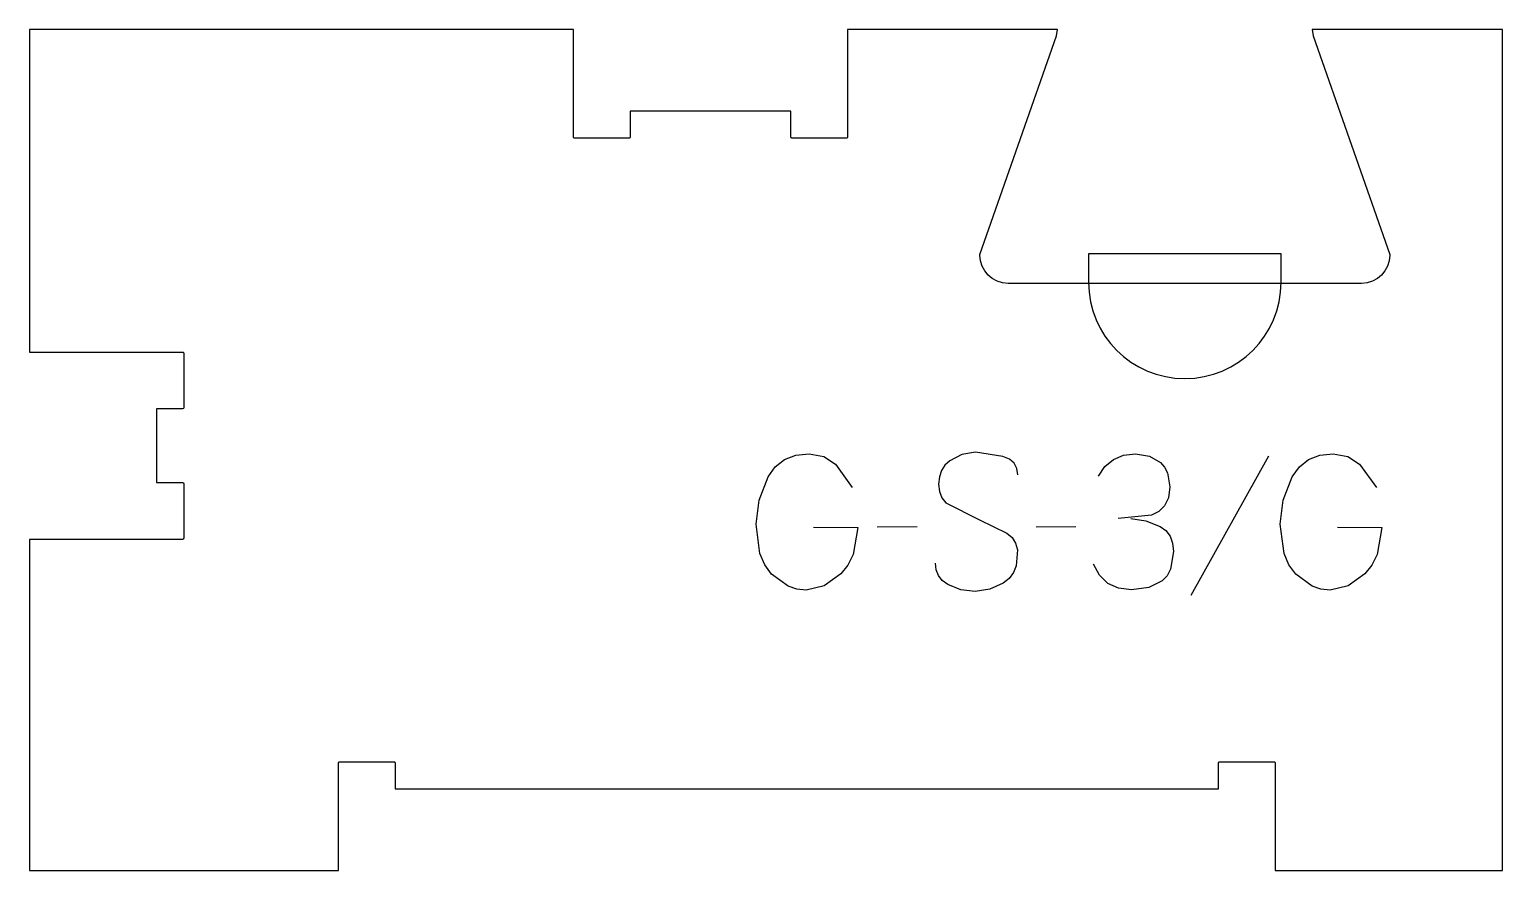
# Model space of a CAD drawing. Header units: millimetres. Extents: x -158 to 167, y -92 to 94.
import ezdxf

# ---------------------------------------------------------------- set-up
doc = ezdxf.new("R2010")
doc.units = ezdxf.units.MM
for name, color, linetype, true_color in [('1_ANYTOOL_1MMDEEP_LABELS_S', 2, 'Continuous', 0xffff00), ('4_ANYTOOL_CUTTHROUGH_OUTSI', 5, 'Continuous', 0x0000ff), ('5_ANYTOOL_HALF_MILL_9MM_IN', 3, 'Continuous', 0x00ff00)]:
    doc.layers.add(name, color=color, linetype=linetype, true_color=true_color)

msp = doc.modelspace()

# ---------------------------------------------------------------- linework, layer by layer
at = {"layer": '1_ANYTOOL_1MMDEEP_LABELS_S'}
for p, q in [((115.24, -0.47), (98.06, -31.24)), ((37.67, -16.11), (28.89, -16.2)), ((72.73, -16.11), (63.94, -16.2))]:
    msp.add_line(p, q, dxfattribs=at)
for points in [[(14.79, -16.2), (24.56, -16.24), (23.54, -22.17), (22.4, -24.53), (20.83, -26.49), (17.15, -29.13), (13.16, -30.04), (11.12, -29.84), (9.18, -29.19), (5.57, -26.53), (4.07, -24.51), (3, -22), (2.14, -15.51), (2.81, -10.18), (4.8, -5.06), (6.38, -2.84), (8.41, -1.26), (10.9, -0.32), (13.84, 0), (17.1, -0.57), (19.67, -2.27), (23.36, -7.41)], [(59.91, -4.59), (59.71, -3.2), (59.09, -2.07), (58.06, -1.2), (56.61, -0.6), (50.53, 0.34), (47.56, -0.12), (44.91, -1.5), (43.83, -2.5), (43.05, -3.7), (42.58, -5.09), (42.43, -6.69), (42.61, -8.3), (43.14, -9.69), (44.02, -10.83), (51.43, -14.57), (57.47, -17.49), (58.63, -18.47), (59.42, -19.7), (59.83, -21.19), (59.56, -24.67), (58.93, -26.19), (57.98, -27.46), (56.7, -28.5), (53.71, -29.86), (50.49, -30.34), (47.32, -29.98), (44.44, -28.8), (43.24, -27.91), (42.39, -26.84), (41.87, -25.58), (41.7, -24.13)], [(77.7, -4.93), (79.14, -2.77), (80.99, -1.23), (83.24, -0.31), (85.89, 0), (88.95, -0.47), (91.37, -1.89), (92.31, -2.93), (92.97, -4.17), (93.47, -7.24), (93.18, -9.7), (92.31, -11.49), (91.02, -12.73), (89.44, -13.54), (82.03, -14.23)], [(130.46, -16.2), (140.23, -16.24), (139.21, -22.17), (138.07, -24.53), (136.5, -26.49), (132.83, -29.13), (128.83, -30.04), (126.8, -29.84), (124.85, -29.19), (121.24, -26.53), (119.74, -24.51), (118.67, -22), (117.81, -15.51), (118.48, -10.18), (120.47, -5.06), (122.05, -2.84), (124.08, -1.26), (126.57, -0.32), (129.51, 0), (132.77, -0.57), (135.34, -2.27), (139.03, -7.41)], [(84.81, -14.23), (88.19, -14.75), (91.29, -15.99), (92.58, -16.91), (93.5, -18.15), (94.06, -19.7), (94.24, -21.56), (93.62, -25.42), (92.84, -26.88), (91.76, -28.03), (88.82, -29.51), (84.99, -30), (82.15, -29.64), (79.8, -28.58), (77.95, -26.79), (76.59, -24.3)]]:
    msp.add_lwpolyline(points, dxfattribs=at)
at = {"layer": '4_ANYTOOL_CUTTHROUGH_OUTSI'}
msp.add_lwpolyline([(-158.23, 93.6), (-158.23, 22.44), (-124.44, 22.44, -0.414362), (-124.19, 22.19), (-124.19, 10.19, -0.414061), (-124.44, 9.94), (-130.19, 9.94), (-130.19, -6.35), (-124.44, -6.35, -0.414061), (-124.19, -6.6), (-124.19, -18.6, -0.414371), (-124.44, -18.85), (-158.23, -18.85), (-158.23, -91.9), (-90.04, -91.9), (-90.04, -68.15, -0.414214), (-89.79, -67.9), (-77.79, -67.9, -0.414214), (-77.54, -68.15), (-77.54, -73.9), (104.19, -73.9), (104.19, -68.15, -0.414214), (104.44, -67.9), (116.44, -67.9, -0.414214), (116.69, -68.15), (116.69, -91.9), (166.88, -91.9), (166.88, 93.6), (124.87, 93.6), (125.1, 92.21), (142, 43.94), (142.01, 43.85, -0.411748), (135.76, 37.6), (57.76, 37.6, -0.411748), (51.51, 43.85), (51.53, 43.94), (68.42, 92.22), (68.66, 93.6), (22.34, 93.6), (22.34, 69.85, -0.414214), (22.09, 69.6), (10.09, 69.6, -0.414214), (9.84, 69.85), (9.84, 75.6), (-25.66, 75.6), (-25.66, 69.85, -0.414214), (-25.91, 69.6), (-37.91, 69.6, -0.414214), (-38.16, 69.85), (-38.16, 93.6)], format="xyb", close=True, dxfattribs=at)
at = {"layer": '5_ANYTOOL_HALF_MILL_9MM_IN'}
msp.add_lwpolyline([(75.51, 37.85, 1), (118.01, 37.85), (118.01, 44.1), (75.51, 44.1)], format="xyb", close=True, dxfattribs=at)

doc.saveas('drawing.dxf')
